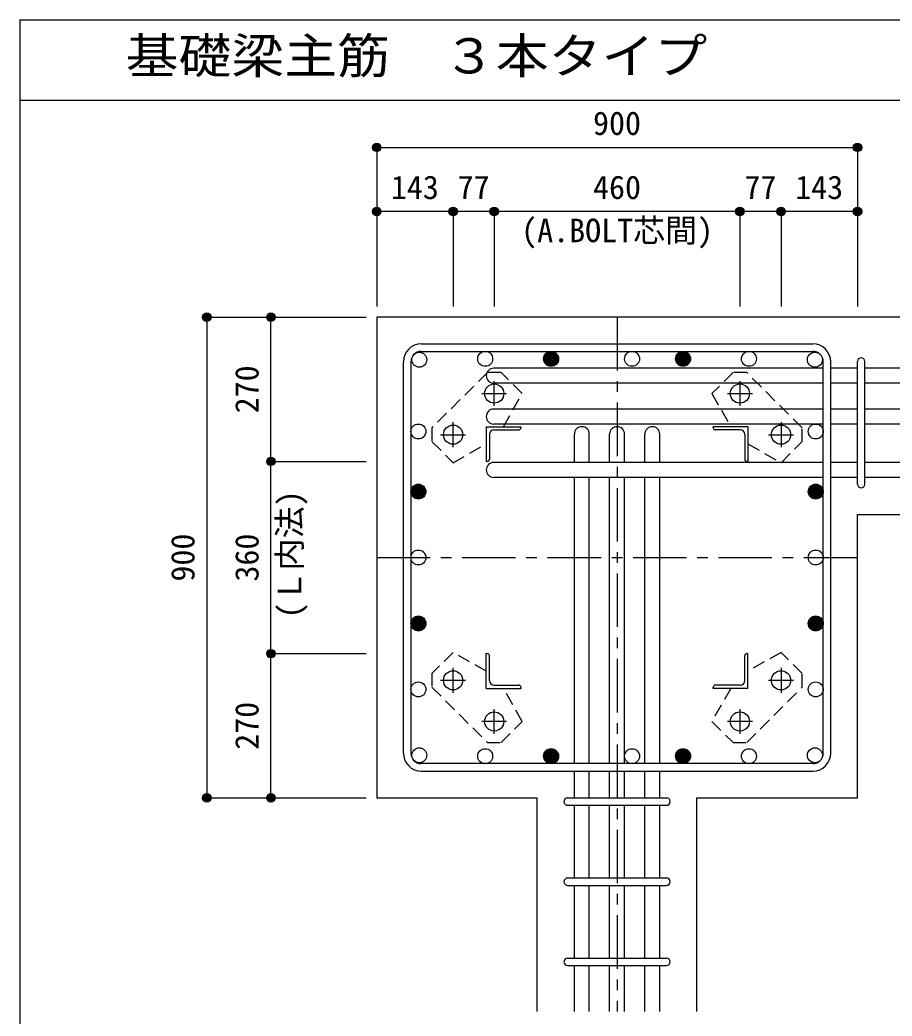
# Model space of a CAD drawing. Units: millimetres at full size, sheet at 1:20. Extents: x -3982 to 3969, y -2797 to 2801.
# Drawn here: x -3982 to -2349, y 935 to 2801 of the extents above; entities that cross this region are included whole.
import ezdxf
from ezdxf.enums import TextEntityAlignment as Align

# ---------------------------------------------------------------- set-up
doc = ezdxf.new("R2010")
doc.units = ezdxf.units.MM
doc.header["$LTSCALE"] = 20
doc.header["$PDMODE"] = 32
doc.header["$PDSIZE"] = 10
doc.linetypes.add('CHAIN1', pattern=[8, 5, -1, 1, -1])
doc.linetypes.add('DASHED1', pattern=[1.8, 1.2, -0.6])
for name, color, linetype in [('6-1_躯体線', 2, 'Continuous'), ('6-2_A.Bolt_', 4, 'Continuous'), ('6-3_柱型主筋', 4, 'Continuous'), ('6-4_フープ', 7, 'Continuous'), ('6-5_梁主筋', 7, 'Continuous'), ('6-6_S.T.P.', 7, 'Continuous'), ('6-7_文字', 7, 'Continuous'), ('6-9_プレート', 4, 'DASHED1'), ('6-D_寸法', 4, 'Continuous'), ('F-0_枠', 6, 'Continuous')]:
    doc.layers.add(name, color=color, linetype=linetype)
doc.styles.add('ＭＳ ゴシック', font='')
doc.styles.get('ＭＳ ゴシック').set_extended_font_data('MS Gothic')

msp = doc.modelspace()

# ---------------------------------------------------------------- linework, layer by layer
at = {"layer": '6-1_躯体線'}
for p, q in [((-2013.87, 2244.12), (-3313.87, 2244.12)), ((-3313.87, 2244.12), (-3313.87, 1344.12)), ((-2413.87, 1874.62), (-2013.87, 1874.62)), ((-2413.87, 1344.12), (-2413.87, 1874.62)), ((-3313.87, 1344.12), (-3013.37, 1344.12)), ((-3013.37, 944.12), (-3013.37, 1344.12)), ((-2714.37, 944.12), (-2714.37, 1344.12)), ((-2714.37, 1344.12), (-2413.87, 1344.12))]:
    msp.add_line(p, q, dxfattribs=at)
at = {"layer": '6-2_A.Bolt_', "linetype": 'CHAIN1'}
for p, q in [((-3093.87, 2077.92), (-3093.87, 2124.42)), ((-2633.87, 2124.42), (-2633.87, 2077.92)), ((-3117.17, 2101.12), (-3070.67, 2101.12)), ((-2657.07, 2101.12), (-2610.57, 2101.12)), ((-3170.87, 2000.92), (-3170.87, 2047.42)), ((-2556.87, 2047.42), (-2556.87, 2000.92)), ((-3194.17, 2024.12), (-3147.67, 2024.12)), ((-2580.07, 2024.12), (-2533.57, 2024.12)), ((-3170.87, 1540.82), (-3170.87, 1587.32)), ((-2556.87, 1587.32), (-2556.87, 1540.82)), ((-3147.67, 1564.12), (-3194.17, 1564.12)), ((-2533.57, 1564.12), (-2580.07, 1564.12)), ((-3093.87, 1463.82), (-3093.87, 1510.32)), ((-2633.87, 1510.32), (-2633.87, 1463.82)), ((-3070.67, 1487.12), (-3117.17, 1487.12)), ((-2610.57, 1487.12), (-2657.07, 1487.12))]:
    msp.add_line(p, q, dxfattribs=at)
at = {"layer": '6-2_A.Bolt_'}
for p, q in [((-3108.87, 2039.12), (-3043.87, 2039.12)), ((-3108.87, 2039.12), (-3108.87, 1974.12)), ((-3043.87, 2039.12), (-3043.87, 2037.12)), ((-2618.87, 2039.12), (-2683.87, 2039.12)), ((-2683.87, 2037.12), (-2683.87, 2039.12)), ((-2618.87, 2039.12), (-2618.87, 1974.12)), ((-3102.87, 2024.62), (-3102.87, 1978.12)), ((-3094.37, 2033.12), (-3047.87, 2033.12)), ((-2633.37, 2033.12), (-2679.87, 2033.12)), ((-2624.87, 2024.62), (-2624.87, 1978.12)), ((-3106.87, 1974.12), (-3108.87, 1974.12)), ((-2618.87, 1974.12), (-2620.87, 1974.12)), ((-3108.87, 1614.12), (-3106.87, 1614.12)), ((-3108.87, 1549.12), (-3108.87, 1614.12)), ((-3102.87, 1563.62), (-3102.87, 1610.12)), ((-2624.87, 1563.62), (-2624.87, 1610.12)), ((-2620.87, 1614.12), (-2618.87, 1614.12)), ((-2618.87, 1549.12), (-2618.87, 1614.12)), ((-3108.87, 1549.12), (-3043.87, 1549.12)), ((-3094.37, 1555.12), (-3047.87, 1555.12)), ((-3043.87, 1551.12), (-3043.87, 1549.12)), ((-2683.87, 1549.12), (-2683.87, 1551.12)), ((-2618.87, 1549.12), (-2683.87, 1549.12)), ((-2633.37, 1555.12), (-2679.87, 1555.12))]:
    msp.add_line(p, q, dxfattribs=at)
at = {"layer": '6-2_A.Bolt_', "color": 3}
for centre in [(-3093.87, 2101.12), (-2633.87, 2101.12), (-3170.87, 2024.12), (-2556.87, 2024.12), (-3170.87, 1564.12), (-2556.87, 1564.12), (-3093.87, 1487.12), (-2633.87, 1487.12)]:
    msp.add_circle(centre, 18, dxfattribs=at)
at = {"layer": '6-2_A.Bolt_'}
for centre, radius, start, end in [((-3047.87, 2037.12), 4, 270, 0), ((-2679.87, 2037.12), 4, 180, 270), ((-3094.37, 2024.62), 8.5, 90, 180), ((-2633.37, 2024.62), 8.5, 0, 90), ((-3106.87, 1978.12), 4, 270, 0), ((-2620.87, 1978.12), 4, 180, 270), ((-3106.87, 1610.12), 4, 0, 90), ((-2620.87, 1610.12), 4, 90, 180), ((-3094.37, 1563.62), 8.5, 180, 270), ((-3047.87, 1551.12), 4, 0, 90), ((-2679.87, 1551.12), 4, 90, 180), ((-2633.37, 1563.62), 8.5, 270, 0)]:
    msp.add_arc(centre, radius, start, end, dxfattribs=at)
at = {"layer": '6-3_柱型主筋', "color": 3}
for centre in [(-3234.26, 2164.51), (-3110.79, 2166.12), (-2987.33, 2166.12), (-2835.87, 2166.12), (-2740.4, 2166.12), (-2616.94, 2166.12), (-2493.48, 2164.51), (-3235.87, 2030.12), (-2491.87, 2030.12), (-3235.87, 1917.59), (-2491.87, 1917.59), (-3235.87, 1794.12), (-2491.87, 1794.12), (-3235.87, 1670.66), (-2491.87, 1670.66), (-3235.87, 1547.2), (-2491.87, 1547.2), (-3234.26, 1423.74), (-2493.48, 1423.74), (-3110.79, 1422.12), (-2987.33, 1422.12), (-2835.87, 1422.12), (-2740.4, 1422.12), (-2616.94, 1422.12)]:
    msp.add_circle(centre, 14, dxfattribs=at)
at = {"layer": '6-3_柱型主筋'}
for centre, radius in [((-2987.33, 2166.12), 14), ((-2987.33, 2166.12), 12.6), ((-2987.33, 2166.12), 11.2), ((-2987.33, 2166.12), 9.8), ((-2987.33, 2166.12), 8.4), ((-2987.33, 2166.12), 7), ((-2987.33, 2166.12), 5.6), ((-2987.33, 2166.12), 4.2), ((-2987.33, 2166.12), 2.8), ((-2987.33, 2166.12), 1.4), ((-2740.4, 2166.12), 14), ((-2740.4, 2166.12), 12.6), ((-2740.4, 2166.12), 11.2), ((-2740.4, 2166.12), 9.8), ((-2740.4, 2166.12), 8.4), ((-2740.4, 2166.12), 7), ((-2740.4, 2166.12), 5.6), ((-2740.4, 2166.12), 4.2), ((-2740.4, 2166.12), 2.8), ((-2740.4, 2166.12), 1.4), ((-3235.87, 1917.59), 14), ((-3235.87, 1917.59), 12.6), ((-3235.87, 1917.59), 11.2), ((-3235.87, 1917.59), 9.8), ((-3235.87, 1917.59), 8.4), ((-3235.87, 1917.59), 7), ((-3235.87, 1917.59), 5.6), ((-3235.87, 1917.59), 4.2), ((-2491.87, 1917.59), 14), ((-2491.87, 1917.59), 12.6), ((-2491.87, 1917.59), 11.2), ((-2491.87, 1917.59), 9.8), ((-2491.87, 1917.59), 8.4), ((-2491.87, 1917.59), 7), ((-2491.87, 1917.59), 5.6), ((-2491.87, 1917.59), 4.2), ((-3235.87, 1917.59), 2.8), ((-3235.87, 1917.59), 1.4), ((-2491.87, 1917.59), 2.8), ((-2491.87, 1917.59), 1.4), ((-3235.87, 1670.66), 14), ((-3235.87, 1670.66), 12.6), ((-3235.87, 1670.66), 11.2), ((-3235.87, 1670.66), 9.8), ((-3235.87, 1670.66), 8.4), ((-2491.87, 1670.66), 14), ((-2491.87, 1670.66), 12.6), ((-2491.87, 1670.66), 11.2), ((-2491.87, 1670.66), 9.8), ((-2491.87, 1670.66), 8.4), ((-3235.87, 1670.66), 7), ((-3235.87, 1670.66), 5.6), ((-3235.87, 1670.66), 4.2), ((-3235.87, 1670.66), 2.8), ((-3235.87, 1670.66), 1.4), ((-2491.87, 1670.66), 7), ((-2491.87, 1670.66), 5.6), ((-2491.87, 1670.66), 4.2), ((-2491.87, 1670.66), 2.8), ((-2491.87, 1670.66), 1.4), ((-2987.33, 1422.12), 14), ((-2987.33, 1422.12), 12.6), ((-2987.33, 1422.12), 11.2), ((-2987.33, 1422.12), 9.8), ((-2987.33, 1422.12), 8.4), ((-2987.33, 1422.12), 7), ((-2987.33, 1422.12), 5.6), ((-2987.33, 1422.12), 4.2), ((-2987.33, 1422.12), 2.8), ((-2987.33, 1422.12), 1.4), ((-2740.4, 1422.12), 14), ((-2740.4, 1422.12), 12.6), ((-2740.4, 1422.12), 11.2), ((-2740.4, 1422.12), 9.8), ((-2740.4, 1422.12), 8.4), ((-2740.4, 1422.12), 7), ((-2740.4, 1422.12), 5.6), ((-2740.4, 1422.12), 4.2), ((-2740.4, 1422.12), 2.8), ((-2740.4, 1422.12), 1.4)]:
    msp.add_circle(centre, radius, dxfattribs=at)
at = {"layer": '6-4_フープ'}
for p, q in [((-3230.37, 2194.12), (-2497.37, 2194.12)), ((-3230.37, 2180.12), (-2497.37, 2180.12)), ((-3263.87, 1427.62), (-3263.87, 2160.62)), ((-3249.87, 2160.62), (-3249.87, 1427.62)), ((-2477.87, 1427.62), (-2477.87, 2160.62)), ((-2463.87, 1427.62), (-2463.87, 2160.62)), ((-2497.37, 1408.12), (-3230.37, 1408.12)), ((-3230.37, 1394.12), (-2497.37, 1394.12))]:
    msp.add_line(p, q, dxfattribs=at)
for centre, radius, start, end in [((-3230.37, 2160.62), 33.5, 90, 180), ((-2497.37, 2160.62), 33.5, 0, 90), ((-3230.37, 2160.62), 19.5, 90, 180), ((-2497.37, 2160.62), 19.5, 0, 90), ((-3230.37, 1427.62), 33.5, 180, 270), ((-3230.37, 1427.62), 19.5, 180, 270), ((-2497.37, 1427.62), 33.5, 270, 0), ((-2497.37, 1427.62), 19.5, 270, 0)]:
    msp.add_arc(centre, radius, start, end, dxfattribs=at)
at = {"layer": '6-5_梁主筋'}
for p, q in [((-2477.87, 2148.51), (-3094.87, 2148.51)), ((-2413.87, 2148.51), (-2463.87, 2148.51)), ((-2263.87, 2148.51), (-2399.87, 2148.51)), ((-2477.87, 2120.51), (-3094.87, 2120.51)), ((-2413.87, 2120.51), (-2463.87, 2120.51)), ((-2263.87, 2120.51), (-2399.87, 2120.51)), ((-2477.87, 2072.12), (-3094.87, 2072.12)), ((-2413.87, 2072.12), (-2463.87, 2072.12)), ((-2263.87, 2072.12), (-2399.87, 2072.12)), ((-2477.87, 2044.12), (-3094.87, 2044.12)), ((-2413.87, 2044.12), (-2463.87, 2044.12)), ((-2263.87, 2044.12), (-2399.87, 2044.12)), ((-2943.87, 1972.12), (-2943.87, 2025.12)), ((-2915.87, 1972.12), (-2915.87, 2025.12)), ((-2877.87, 1972.12), (-2877.87, 2025.12)), ((-2849.87, 1972.12), (-2849.87, 2025.12)), ((-2811.87, 1972.12), (-2811.87, 2025.12)), ((-2783.87, 1972.12), (-2783.87, 2025.12)), ((-2477.87, 1972.12), (-3094.87, 1972.12)), ((-2413.87, 1972.12), (-2463.87, 1972.12)), ((-2263.87, 1972.12), (-2399.87, 1972.12)), ((-2477.87, 1944.12), (-3094.87, 1944.12)), ((-2943.87, 1408.12), (-2943.87, 1944.12)), ((-2915.87, 1408.12), (-2915.87, 1944.12)), ((-2877.87, 1408.12), (-2877.87, 1944.12)), ((-2849.87, 1408.12), (-2849.87, 1944.12)), ((-2811.87, 1408.12), (-2811.87, 1944.12)), ((-2783.87, 1408.12), (-2783.87, 1944.12)), ((-2413.87, 1944.12), (-2463.87, 1944.12)), ((-2263.87, 1944.12), (-2399.87, 1944.12)), ((-2943.87, 1344.12), (-2943.87, 1394.12)), ((-2915.87, 1344.12), (-2915.87, 1394.12)), ((-2877.87, 1344.12), (-2877.87, 1394.12)), ((-2849.87, 1344.12), (-2849.87, 1394.12)), ((-2811.87, 1344.12), (-2811.87, 1394.12)), ((-2783.87, 1344.12), (-2783.87, 1394.12)), ((-2943.87, 1194.12), (-2943.87, 1330.12)), ((-2915.87, 1194.12), (-2915.87, 1330.12)), ((-2877.87, 1194.12), (-2877.87, 1330.12)), ((-2849.87, 1194.12), (-2849.87, 1330.12)), ((-2811.87, 1194.12), (-2811.87, 1330.12)), ((-2783.87, 1194.12), (-2783.87, 1330.12)), ((-2943.87, 1044.12), (-2943.87, 1180.12)), ((-2915.87, 1044.12), (-2915.87, 1180.12)), ((-2877.87, 1044.12), (-2877.87, 1180.12)), ((-2849.87, 1044.12), (-2849.87, 1180.12)), ((-2811.87, 1044.12), (-2811.87, 1180.12)), ((-2783.87, 1044.12), (-2783.87, 1180.12)), ((-2943.87, 944.12), (-2943.87, 1030.12)), ((-2915.87, 944.12), (-2915.87, 1030.12)), ((-2877.87, 944.12), (-2877.87, 1030.12)), ((-2849.87, 944.12), (-2849.87, 1030.12)), ((-2811.87, 944.12), (-2811.87, 1030.12)), ((-2783.87, 944.12), (-2783.87, 1030.12))]:
    msp.add_line(p, q, dxfattribs=at)
for centre, start, end in [((-3094.87, 2134.51), 90, 270), ((-3094.87, 2058.12), 90, 270), ((-2929.87, 2025.12), 0, 180), ((-2863.87, 2025.12), 0, 180), ((-2797.87, 2025.12), 0, 180), ((-3094.87, 1958.12), 90, 270)]:
    msp.add_arc(centre, 14, start, end, dxfattribs=at)
at = {"layer": '6-6_S.T.P.'}
for p, q in [((-2413.87, 1931.62), (-2413.87, 2161.01)), ((-2399.87, 1931.62), (-2399.87, 2161.01)), ((-2956.37, 1344.12), (-2771.37, 1344.12)), ((-2956.37, 1330.12), (-2771.37, 1330.12)), ((-2956.37, 1194.12), (-2771.37, 1194.12)), ((-2956.37, 1180.12), (-2771.37, 1180.12)), ((-2956.37, 1044.12), (-2771.37, 1044.12)), ((-2956.37, 1030.12), (-2771.37, 1030.12))]:
    msp.add_line(p, q, dxfattribs=at)
for centre, start, end in [((-2406.87, 2161.01), 0, 180), ((-2406.87, 2161.01), 0, 180), ((-2406.87, 2161.01), 0, 180), ((-2406.87, 2161.01), 0, 180), ((-2406.87, 1931.62), 180, 0), ((-2406.87, 1931.62), 180, 0), ((-2406.87, 1931.62), 180, 0), ((-2406.87, 1931.62), 180, 0), ((-2956.37, 1337.12), 90, 270), ((-2956.37, 1337.12), 90, 270), ((-2956.37, 1337.12), 90, 270), ((-2956.37, 1337.12), 90, 270), ((-2771.37, 1337.12), 270, 90), ((-2771.37, 1337.12), 270, 90), ((-2771.37, 1337.12), 270, 90), ((-2771.37, 1337.12), 270, 90), ((-2956.37, 1187.12), 90, 270), ((-2771.37, 1187.12), 270, 90), ((-2956.37, 1037.12), 90, 270), ((-2771.37, 1037.12), 270, 90)]:
    msp.add_arc(centre, 7, start, end, dxfattribs=at)
at = {"layer": '6-9_プレート'}
for p, q in [((-3106.57, 2140.72), (-3210.47, 2036.82)), ((-3081.07, 2140.72), (-3106.57, 2140.72)), ((-3041.47, 2101.12), (-3081.07, 2140.72)), ((-2646.67, 2140.72), (-2686.27, 2101.12)), ((-2621.17, 2140.72), (-2646.67, 2140.72)), ((-2517.27, 2036.82), (-2621.17, 2140.72)), ((-3076.67, 2039.12), (-3041.47, 2101.12)), ((-2686.27, 2101.12), (-2651.07, 2039.12)), ((-3210.47, 2036.82), (-3210.47, 2011.32)), ((-2517.27, 2011.32), (-2517.27, 2036.82)), ((-3210.47, 2011.32), (-3170.87, 1971.72)), ((-3170.87, 1971.72), (-3108.87, 2006.92)), ((-2618.87, 2006.92), (-2556.87, 1971.72)), ((-2556.87, 1971.72), (-2517.27, 2011.32)), ((-3170.87, 1616.52), (-3210.47, 1576.92)), ((-3108.87, 1581.32), (-3170.87, 1616.52)), ((-2556.87, 1616.52), (-2618.87, 1581.32)), ((-2517.27, 1576.93), (-2556.87, 1616.52)), ((-3210.47, 1576.92), (-3210.47, 1551.42)), ((-2517.27, 1551.42), (-2517.27, 1576.93)), ((-3210.47, 1551.42), (-3106.57, 1447.52)), ((-3041.47, 1487.12), (-3076.67, 1549.13)), ((-2651.07, 1549.12), (-2686.27, 1487.12)), ((-2621.17, 1447.52), (-2517.27, 1551.42)), ((-3081.07, 1447.52), (-3041.47, 1487.12)), ((-2686.27, 1487.12), (-2646.67, 1447.52)), ((-3106.57, 1447.52), (-3081.07, 1447.52)), ((-2646.67, 1447.52), (-2621.17, 1447.52))]:
    msp.add_line(p, q, dxfattribs=at)
at = {"layer": '6-D_寸法'}
for p, q in [((-3313.87, 2562.15), (-3313.87, 2442.15)), ((-3313.87, 2562.15), (-3313.87, 2442.15)), ((-3313.87, 2562.15), (-2413.87, 2562.15)), ((-2413.87, 2562.15), (-2413.87, 2442.15)), ((-3170.87, 2442.15), (-3313.87, 2442.15)), ((-3313.87, 2442.15), (-3313.87, 2264.12)), ((-3313.87, 2442.15), (-3313.87, 2264.12)), ((-3093.87, 2442.15), (-3170.87, 2442.15)), ((-3170.87, 2442.15), (-3170.87, 2264.12)), ((-2633.87, 2442.15), (-3093.87, 2442.15)), ((-3093.87, 2442.15), (-3093.87, 2264.12)), ((-2556.87, 2442.15), (-2633.87, 2442.15)), ((-2633.87, 2442.15), (-2633.87, 2264.12)), ((-2413.87, 2442.15), (-2556.87, 2442.15)), ((-2556.87, 2442.15), (-2556.87, 2264.12)), ((-2413.87, 2442.15), (-2413.87, 2264.12)), ((-2413.87, 2442.15), (-2413.87, 2264.12)), ((-2413.87, 2442.15), (-2413.87, 2264.12)), ((-3631.89, 2244.12), (-3511.89, 2244.12)), ((-3631.89, 2244.12), (-3631.89, 1344.12)), ((-3511.89, 1974.12), (-3511.89, 2244.12)), ((-3511.89, 2244.12), (-3333.87, 2244.12)), ((-3511.89, 2244.12), (-3333.87, 2244.12)), ((-3511.89, 1614.12), (-3511.89, 1974.12)), ((-3511.89, 1974.12), (-3333.87, 1974.12)), ((-3511.89, 1344.12), (-3511.89, 1614.12)), ((-3511.89, 1614.12), (-3333.87, 1614.12)), ((-3631.89, 1344.12), (-3511.89, 1344.12)), ((-3631.89, 1344.12), (-3511.89, 1344.12)), ((-3511.89, 1344.12), (-3333.87, 1344.12)), ((-3511.89, 1344.12), (-3333.87, 1344.12))]:
    msp.add_line(p, q, dxfattribs=at)
at = {"layer": '6-D_寸法', "linetype": 'CHAIN1'}
for p, q in [((-2863.87, 2244.12), (-2863.87, 944.12)), ((-3313.87, 1794.12), (-2413.87, 1794.12))]:
    msp.add_line(p, q, dxfattribs=at)
at = {"layer": '6-D_寸法'}
msp.add_lwpolyline([(-3631.89, 1344.12), (-3511.89, 1344.12), (-3333.87, 1344.12)], dxfattribs=at)
for centre, radius in [((-3313.87, 2562.15), 8), ((-3313.87, 2562.15), 7.2), ((-3313.87, 2562.15), 6.4), ((-3313.87, 2562.15), 5.6), ((-3313.87, 2562.15), 4.8), ((-3313.87, 2562.15), 4), ((-3313.87, 2562.15), 3.2), ((-3313.87, 2562.15), 2.4), ((-3313.87, 2562.15), 1.6), ((-3313.87, 2562.15), 0.8), ((-2413.87, 2562.15), 8), ((-2413.87, 2562.15), 7.2), ((-2413.87, 2562.15), 6.4), ((-2413.87, 2562.15), 5.6), ((-2413.87, 2562.15), 4.8), ((-2413.87, 2562.15), 4), ((-2413.87, 2562.15), 3.2), ((-2413.87, 2562.15), 2.4), ((-2413.87, 2562.15), 1.6), ((-2413.87, 2562.15), 0.8), ((-3313.87, 2442.15), 8), ((-3313.87, 2442.15), 7.2), ((-3313.87, 2442.15), 6.4), ((-3313.87, 2442.15), 5.6), ((-3313.87, 2442.15), 4.8), ((-3313.87, 2442.15), 4), ((-3313.87, 2442.15), 3.2), ((-3313.87, 2442.15), 2.4), ((-3313.87, 2442.15), 1.6), ((-3170.87, 2442.15), 8), ((-3170.87, 2442.15), 7.2), ((-3170.87, 2442.15), 6.4), ((-3170.87, 2442.15), 5.6), ((-3170.87, 2442.15), 4.8), ((-3170.87, 2442.15), 4), ((-3170.87, 2442.15), 3.2), ((-3170.87, 2442.15), 2.4), ((-3170.87, 2442.15), 1.6), ((-3093.87, 2442.15), 8), ((-3093.87, 2442.15), 7.2), ((-3093.87, 2442.15), 6.4), ((-3093.87, 2442.15), 5.6), ((-3093.87, 2442.15), 4.8), ((-3093.87, 2442.15), 4), ((-3093.87, 2442.15), 3.2), ((-3093.87, 2442.15), 2.4), ((-3093.87, 2442.15), 1.6), ((-2633.87, 2442.15), 8), ((-2633.87, 2442.15), 7.2), ((-2633.87, 2442.15), 6.4), ((-2633.87, 2442.15), 5.6), ((-2633.87, 2442.15), 4.8), ((-2633.87, 2442.15), 4), ((-2633.87, 2442.15), 3.2), ((-2633.87, 2442.15), 2.4), ((-2633.87, 2442.15), 1.6), ((-2556.87, 2442.15), 8), ((-2556.87, 2442.15), 7.2), ((-2556.87, 2442.15), 6.4), ((-2556.87, 2442.15), 5.6), ((-2556.87, 2442.15), 4.8), ((-2556.87, 2442.15), 4), ((-2556.87, 2442.15), 3.2), ((-2556.87, 2442.15), 2.4), ((-2556.87, 2442.15), 1.6), ((-2413.87, 2442.15), 8), ((-2413.87, 2442.15), 7.2), ((-2413.87, 2442.15), 6.4), ((-2413.87, 2442.15), 5.6), ((-2413.87, 2442.15), 4.8), ((-2413.87, 2442.15), 4), ((-2413.87, 2442.15), 3.2), ((-2413.87, 2442.15), 2.4), ((-2413.87, 2442.15), 1.6), ((-3313.87, 2442.15), 0.8), ((-3170.87, 2442.15), 0.8), ((-3093.87, 2442.15), 0.8), ((-2633.87, 2442.15), 0.8), ((-2556.87, 2442.15), 0.8), ((-2413.87, 2442.15), 0.8), ((-3631.89, 2244.12), 8), ((-3631.89, 2244.12), 7.2), ((-3631.89, 2244.12), 6.4), ((-3631.89, 2244.12), 5.6), ((-3631.89, 2244.12), 4.8), ((-3631.89, 2244.12), 4), ((-3631.89, 2244.12), 3.2), ((-3631.89, 2244.12), 2.4), ((-3631.89, 2244.12), 1.6), ((-3631.89, 2244.12), 0.8), ((-3511.89, 2244.12), 8), ((-3511.89, 2244.12), 7.2), ((-3511.89, 2244.12), 6.4), ((-3511.89, 2244.12), 5.6), ((-3511.89, 2244.12), 4.8), ((-3511.89, 2244.12), 4), ((-3511.89, 2244.12), 3.2), ((-3511.89, 2244.12), 2.4), ((-3511.89, 2244.12), 1.6), ((-3511.89, 2244.12), 0.8), ((-3511.89, 1974.12), 8), ((-3511.89, 1974.12), 7.2), ((-3511.89, 1974.12), 6.4), ((-3511.89, 1974.12), 5.6), ((-3511.89, 1974.12), 4.8), ((-3511.89, 1974.12), 4), ((-3511.89, 1974.12), 3.2), ((-3511.89, 1974.12), 2.4), ((-3511.89, 1974.12), 1.6), ((-3511.89, 1974.12), 0.8), ((-3511.89, 1614.12), 8), ((-3511.89, 1614.12), 7.2), ((-3511.89, 1614.12), 6.4), ((-3511.89, 1614.12), 5.6), ((-3511.89, 1614.12), 4.8), ((-3511.89, 1614.12), 4), ((-3511.89, 1614.12), 3.2), ((-3511.89, 1614.12), 2.4), ((-3511.89, 1614.12), 1.6), ((-3511.89, 1614.12), 0.8), ((-3631.89, 1344.12), 8), ((-3631.89, 1344.12), 7.2), ((-3631.89, 1344.12), 6.4), ((-3631.89, 1344.12), 5.6), ((-3631.89, 1344.12), 4.8), ((-3631.89, 1344.12), 4), ((-3631.89, 1344.12), 3.2), ((-3631.89, 1344.12), 2.4), ((-3631.89, 1344.12), 1.6), ((-3631.89, 1344.12), 0.8), ((-3511.89, 1344.12), 8), ((-3511.89, 1344.12), 7.2), ((-3511.89, 1344.12), 6.4), ((-3511.89, 1344.12), 5.6), ((-3511.89, 1344.12), 4.8), ((-3511.89, 1344.12), 4), ((-3511.89, 1344.12), 3.2), ((-3511.89, 1344.12), 2.4), ((-3511.89, 1344.12), 1.6), ((-3511.89, 1344.12), 0.8)]:
    msp.add_circle(centre, radius, dxfattribs=at)
at = {"layer": '6-D_寸法', "color": 7}
for p in [(-3313.87, 2562.15), (-2413.87, 2562.15), (-3313.87, 2442.15), (-3170.87, 2442.15), (-3093.87, 2442.15), (-2633.87, 2442.15), (-2556.87, 2442.15), (-2413.87, 2442.15), (-3631.89, 2244.12), (-3511.89, 2244.12), (-3511.89, 1974.12), (-3511.89, 1614.12), (-3631.89, 1344.12), (-3511.89, 1344.12)]:
    msp.add_point(p, dxfattribs=at)
at = {"layer": 'F-0_枠'}
for q in [(3969.4, 2800.77), (-3981.92, -2796.83)]:
    msp.add_line((-3981.92, 2800.77), q, dxfattribs=at)
at = {"layer": 'F-0_枠', "color": 2}
msp.add_line((-3981.92, 2650.77), (2482.4, 2650.77), dxfattribs=at)

# ---------------------------------------------------------------- texts
at = {"layer": '6-7_文字', "color": 2, "style": 'ＭＳ ゴシック', "width": 1.1}
msp.add_text('\u3000\u3000基礎梁主筋\u3000３本タイプ', height=65.98, dxfattribs=at).set_placement((-3981.92, 2680.77), align=Align.BOTTOM_LEFT)
at = {"layer": '6-7_文字', "color": 4, "style": 'ＭＳ ゴシック'}
msp.add_text('(A.BOLT芯間)', height=43.99, dxfattribs=at).set_placement((-3043.34, 2371.37), align=Align.BOTTOM_LEFT)
msp.add_text('(Ｌ内法)', height=43.99, rotation=90, dxfattribs=at).set_placement((-3441.78, 1680.02), align=Align.BOTTOM_LEFT)
at = {"layer": '6-D_寸法', "style": 'ＭＳ ゴシック'}
for s, p in [('900', (-2908.87, 2572.15)), ('143', (-3287.37, 2452.15)), ('77', (-3162.37, 2452.15)), ('460', (-2908.87, 2452.15)), ('77', (-2625.37, 2452.15)), ('143', (-2530.37, 2452.15))]:
    msp.add_text(s, height=43.99, dxfattribs=at).set_placement(p, align=Align.BOTTOM_LEFT)
for s, p in [('270', (-3521.89, 2064.12)), ('900', (-3641.89, 1749.12)), ('360', (-3521.89, 1749.12)), ('270', (-3521.89, 1434.12))]:
    msp.add_text(s, height=43.99, rotation=90, dxfattribs=at).set_placement(p, align=Align.BOTTOM_LEFT)

doc.saveas('drawing.dxf')
